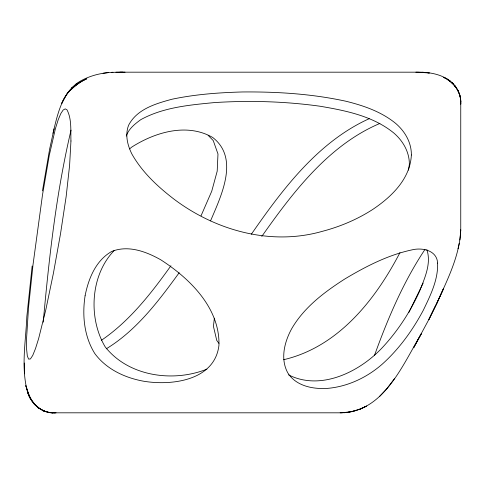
<?xml version="1.0" encoding="UTF-8"?>
<svg xmlns="http://www.w3.org/2000/svg" width="485" height="485" viewBox="0 0 485 485"><rect width="100%" height="100%" fill="white"/><g stroke="black" fill="none" stroke-linecap="round" stroke-linejoin="round"><path stroke-width="0.73" d="M460.75 230.078C459.622 256.244 447.085 280.36 436.579 303.798L443.678 288.266L436.536 304.022L428.776 319.633L413.632 347.806L421.52 333.425C402.708 364.471 383.677 412.887 340.167 412.814M460.744 103.596C461.393 92.332 454.051 81.535 443.636 77.406C454.063 81.935 461.744 92.665 460.75 104.245M43.22 322.234C49.07 257.826 56.181 193.169 71.04 130.138M32.149 266.029L26.833 316.656C25.808 341.561 20.806 367.491 27.554 391.995C31.27 404.187 42.898 414.051 56.048 412.802M214.37 318.19L213.43 326.332L216.753 340.434L218.935 343.356M408.497 170.156L409.346 164.47A51.774 41.183 12 0 0 393.729 132.939C372.892 116.012 345.799 110.604 319.997 106.227C285.071 101.371 249.678 100.346 214.497 102.577C189.423 104.996 163.293 107.294 140.808 119.643C134.86 123.966 128.628 128.871 126.27 136.097M459.925 239.923L460.744 229.92M42.462 190.884L49.676 148.883L54.114 128.78M458.022 248.756L459.295 243.234M52.98 133.326C57.563 114.284 62.135 91.441 80.752 80.892C90.58 75.411 101.801 72.75 112.993 72.289M374.475 355.444C387.757 318.663 403.302 282.009 425.005 249.381M408.807 312.558L423.138 283.119M201.039 215.819L211.733 191.235L217.195 171.181L217.983 153.994L213.267 140.62L208.12 135.315M210.405 220.893L211.108 219.584C221.512 195.043 239.396 158.074 212.666 137.455C187.034 122.693 155.255 132.144 131.89 147.003L129.562 148.913M399.979 252.57C375.602 299.463 338.839 346.114 285.15 359.343L283.658 359.573M251.333 234.249C282.482 189.289 318.063 141.826 369.206 118.686M261.785 236.425C292.898 192.284 328.715 145.076 379.894 123.439M170.944 265.75C151.168 293.37 129.762 320.979 101.407 340.294M179.171 272.74C158.553 301.082 136.594 330.352 106.245 348.818M394.463 378.682L386.921 388.558L379.658 396.36M114.381 250.333C90.489 274.759 87.985 317.796 105.1 346.739C128.41 376.512 173.09 382.629 206.913 369.158M360.428 408.928L366.527 406.127L360.428 408.928L361.604 408.503L351.928 411.626L341.349 412.814L54.423 412.82M356.129 410.48L356.924 410.28L347.987 412.341L348.594 412.292L344.417 412.699L345.005 412.686M103.069 73.271L108.234 72.611M111.338 72.344L122.79 72.186M31.907 400.822L27.554 391.995C30.998 404.09 42.322 414.014 55.29 412.82M415.863 72.186C427.776 71.895 440.459 73.605 450.171 81.062L447.788 79.692L453.548 84.19L451.48 82.426L456.312 87.67L454.712 85.645L458.446 91.453L457.452 89.47L459.847 95.321L459.422 93.757L460.538 98.861L460.435 97.879L460.744 101.662L460.738 101.135M119.886 72.18L416.991 72.18M417.446 72.186L429.334 72.999L426.182 72.532M115.915 72.186L125.045 72.192M51.895 412.796L52.998 412.802L47.809 412.305L49.173 412.42L42.71 410.649L44.414 411.122L37.66 407.515L39.527 408.582L33.362 403.12L35.29 405.011L30.015 397.858M422.387 72.253L425.551 72.489M288.575 374.881C320.961 391.249 359.967 371.698 382.616 347.308C397.918 330.812 410.316 311.722 419.592 291.23C424.599 278.238 431.535 263.701 426.873 249.623M24.414 373.826L24.329 363.022L24.359 368.582M460.75 103.141L460.75 230.126M437.622 263.076C438.222 279.815 430.444 295.377 423.387 310.085C412.644 330.285 399.058 349.139 381.944 364.423C366.666 377.663 347.527 386.709 327.254 388.4C312.958 389.267 296.347 386.115 288.011 373.256C280.075 359.337 284.319 342.295 291.521 329.018C303.883 307.466 324.229 292.17 344.793 279.002C365.66 266.514 387.709 255.14 411.632 249.951C421.956 247.289 436.924 250.127 437.622 263.076M70.956 141.002L69.604 165.337L66.16 196.492L60.504 233.879L53.411 273.261L45.808 309.788L38.63 338.615L35.49 348.624L32.737 355.426L30.422 358.949L28.597 359.124L27.305 355.887L26.602 349.158L26.542 338.87L28.536 307.338L33.035 264.58L42.48 195.018L49.258 155.43L55.448 128.489L58.242 119.631L60.813 113.557L63.147 110.04L65.214 108.87L67.003 109.822C71.919 119.328 70.549 130.653 70.956 141.002M85.093 295.771C82.08 315.395 84.105 336.354 94.757 353.492C106.239 369.127 124.621 377.694 143.299 381.161C171.538 385.993 214.94 380.622 218.959 345.181C219.923 307.999 189.884 278.517 160.753 259.79C146.112 251.545 128.276 244.864 111.732 251.448C95.775 260.475 88.482 278.602 85.093 295.771M411.359 154.994C410.262 178.88 391.486 196.862 372.826 209.381A181.275 144.178 12 0 1 322.082 231.4C270.927 245.974 215.71 230.581 174.012 199.159C157.655 186.61 142.166 172.223 131.932 154.109C127.476 145.209 124.906 134.891 128.592 125.257C136.897 109.125 155.758 103.614 172.023 99.231C195.158 94.345 218.777 92.611 242.367 91.968C277.038 91.635 311.867 93.841 345.817 101.213C363.604 105.615 381.38 111.683 395.736 123.463A51.774 41.183 12 0 1 411.353 154.994M436.009 304.829L428.801 319.676L436.009 304.829M64.378 98.473L61.777 103.323C66.263 91.998 75.987 83.778 86.833 78.734L75.66 84.396L81.328 81.541L71.325 88.331L76.369 84.887L67.718 92.611L64.378 98.473M29.27 396.148L25.826 385.763L29.27 396.148"/></g></svg>
